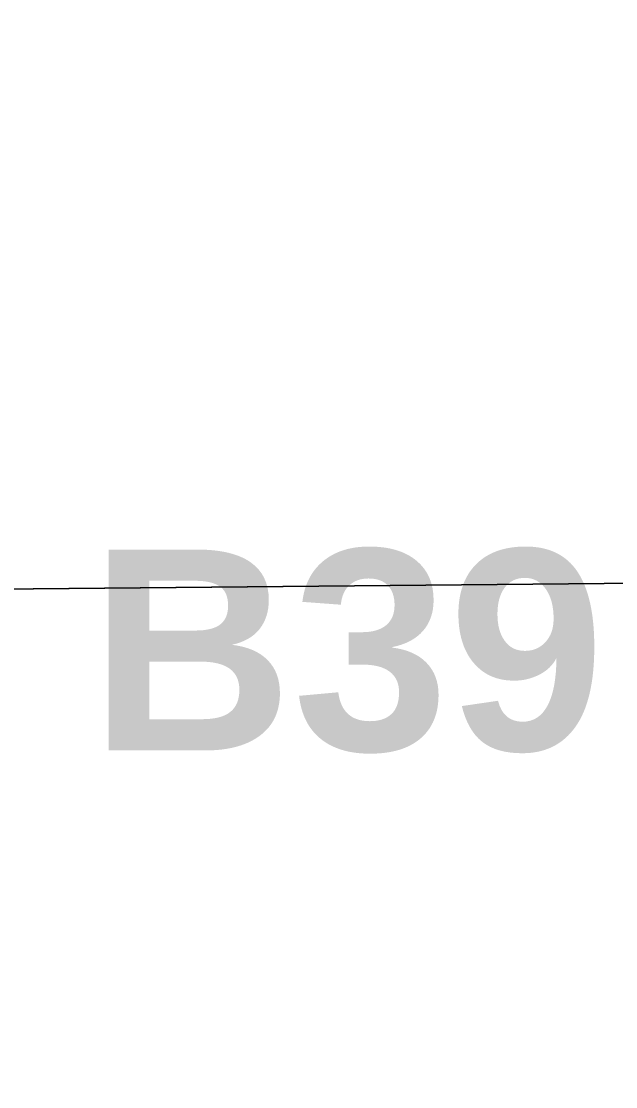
# Model space of a CAD drawing. Header units: millimetres. Extents: x -284281 to 1648660, y -821378 to -151356.
# Drawn here: x -171057 to -165139, y -275989 to -265381 of the extents above; entities that cross this region are included whole.
import ezdxf

# ---------------------------------------------------------------- set-up
doc = ezdxf.new("R2010")
doc.units = ezdxf.units.MM
doc.header["$MEASUREMENT"] = 0
doc.layers.add('Textes - 1_100', color=7, linetype='Continuous')
doc.layers.add('wall', color=7, linetype='Continuous')
doc.styles.add('STYLE_GENERE_3', font='arialbd.ttf')

msp = doc.modelspace()

# ---------------------------------------------------------------- linework, layer by layer
at = {"color": 9, "linetype": 'Continuous', "lineweight": 5}
msp.add_lwpolyline([(-276945.65025, -275935.04226), (-284280.88961, -275935.04226), (-284280.88961, -295062.57111), (-156908.51063, -293826.86817), (-156908.51063, -270902.73426), (-157366.28318, -270902.73426), (-171915.7319, -271040.57524), (-171915.7319, -163437.63526), (-272966.2927, -163437.63526), (-272966.2927, -271040.57524), (-272973.13194, -271040.57524), (-272972.94884, -272000.51928), (-272946.18611, -272000.51417, -0.4094273642)], format="xyb", close=True, dxfattribs=at)
at = {"layer": 'wall', "color": 1, "linetype": 'Continuous', "lineweight": 5}
msp.add_line((-171915.7319, -271040.57524), (-157366.28318, -270902.73426), dxfattribs=at)

# ---------------------------------------------------------------- texts
at = {"layer": 'Textes - 1_100', "color": 14, "linetype": 'Continuous', "lineweight": 5, "true_color": 0x990000, "insert": (-170372.98259, -271657.24734), "char_height": 2000, "attachment_point": 4, "rotation": 0.005652144, "style": 'STYLE_GENERE_3'}
msp.add_mtext('\\A1;{\\pql;\\fArial|b1|i0|c0|p38;B3\\fArial|b1|i0|c0|p38;9}', dxfattribs=at)

doc.saveas('drawing.dxf')
